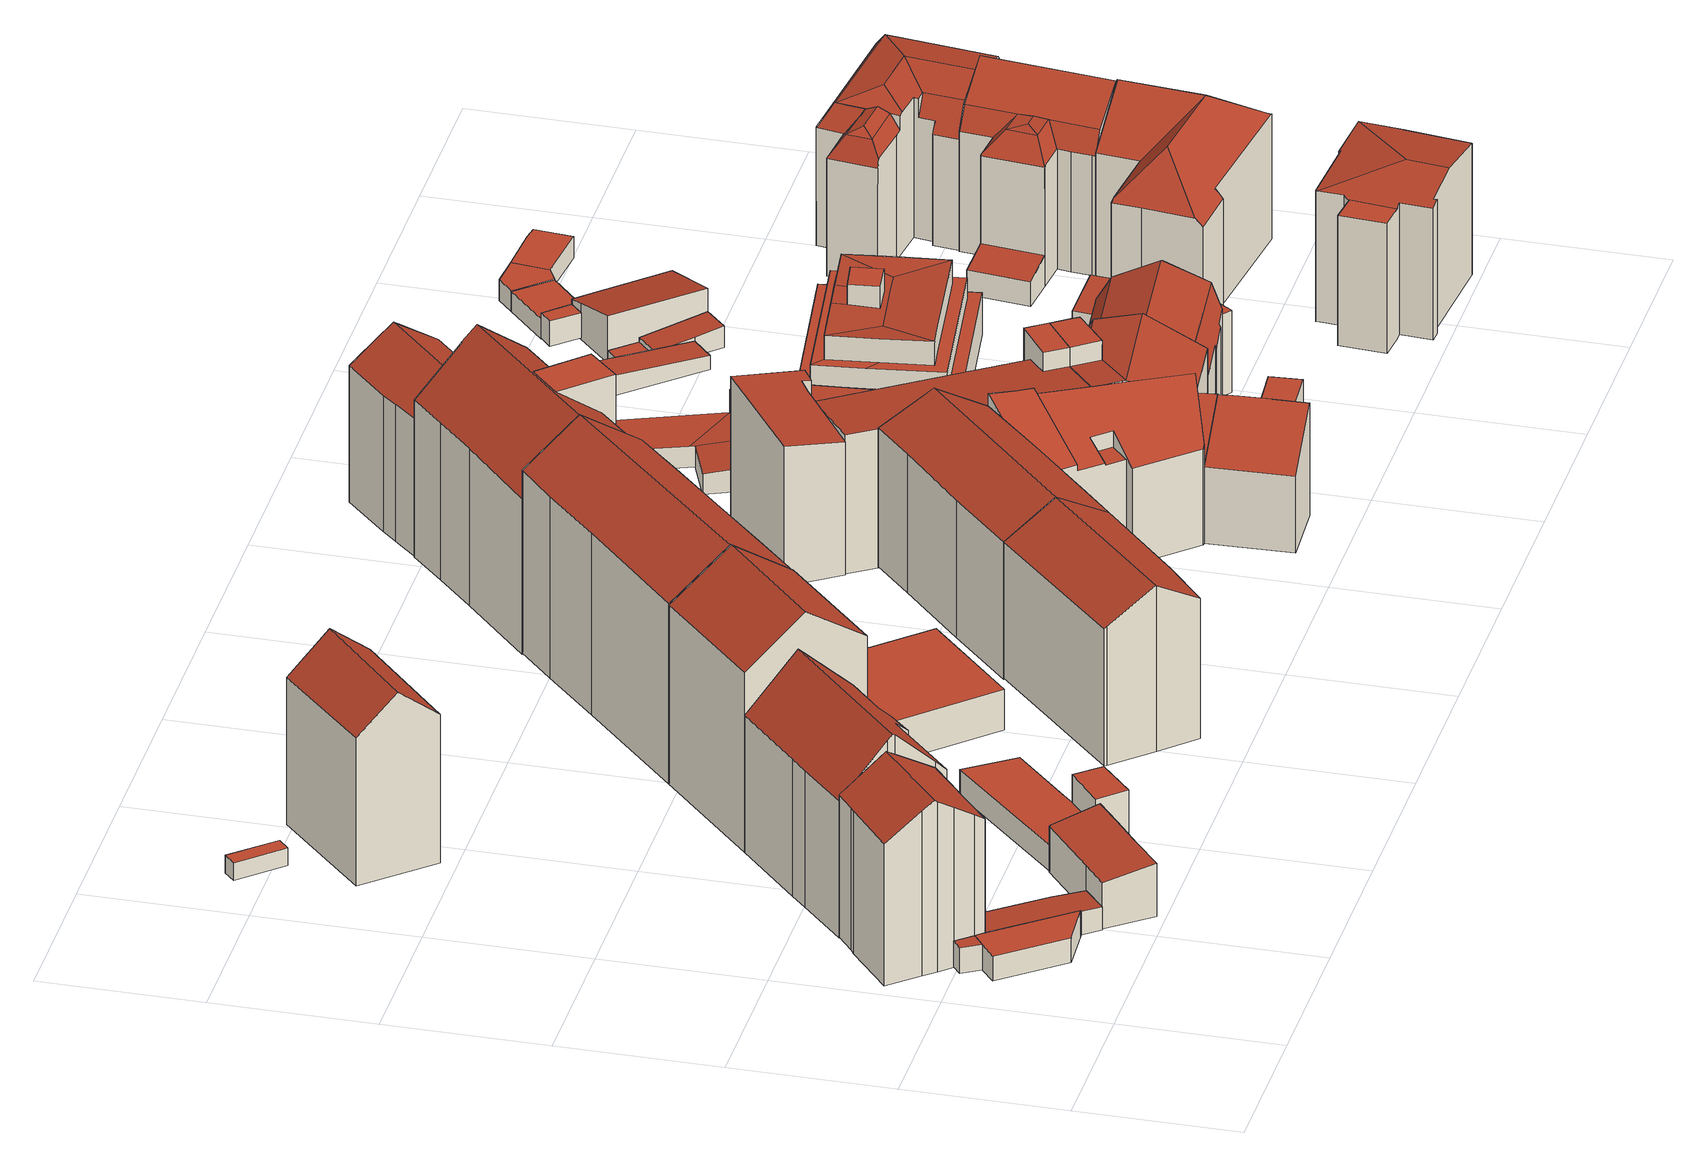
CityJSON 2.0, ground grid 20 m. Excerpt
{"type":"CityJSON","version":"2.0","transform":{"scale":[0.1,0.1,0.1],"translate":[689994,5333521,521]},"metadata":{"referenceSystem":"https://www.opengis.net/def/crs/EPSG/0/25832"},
"CityObjects":{
"building1":{"type":"Building","attributes":{"Gemeindeschluessel":"09162000","HoeheDach":"526.100","HoeheGrund":"522.730","Methode":"2000","NiedrigsteTraufeDesGebaeudes":"526.011","Geometrietyp2DReferenz":"3000","function":"31001_2000","roofType":"1000","measuredHeight":3.37},"geometry":[{"type":"MultiSurface","lod":"2","boundaries":[[[0,1,2,3]],[[3,2,4,5]],[[5,4,6,7]],[[1,6,4,2]],[[7,6,1,0]],[[3,5,7,0]]],"semantics":{"surfaces":[{"type":"WallSurface"},{"type":"RoofSurface"},{"type":"GroundSurface"}],"values":[0,0,0,1,0,2]}}]},
"building2":{"type":"Building","attributes":{"Gemeindeschluessel":"09162000","HoeheDach":"526.100","HoeheGrund":"522.680","Methode":"1000","NiedrigsteTraufeDesGebaeudes":"525.880","Geometrietyp2DReferenz":"3000","function":"31001_2000","roofType":"1000","measuredHeight":3.42},"geometry":[{"type":"MultiSurface","lod":"2","boundaries":[[[8,9,10,11]],[[0,1,6,7]],[[12,10,9,6,1,13]],[[14,13,1,0]],[[15,12,13,14]],[[7,6,9,8]],[[11,10,12,15]],[[14,0,7,8,11,15]]],"semantics":{"surfaces":[{"type":"WallSurface"},{"type":"RoofSurface"},{"type":"GroundSurface"}],"values":[0,0,1,0,0,0,0,2]}}]},
"building3":{"type":"Building","attributes":{"Gemeindeschluessel":"09162000","HoeheDach":"545.000","HoeheGrund":"522.600","Methode":"2000","NiedrigsteTraufeDesGebaeudes":"540.932","Geometrietyp2DReferenz":"3000","function":"31001_1000","roofType":"3100","measuredHeight":22.4,"storeysAboveGround":6},"geometry":[{"type":"MultiSurface","lod":"2","boundaries":[[[16,17,18,19]],[[20,21,22,23]],[[19,18,24,25]],[[26,27,28,29]],[[30,31,32,33]],[[23,22,34,35]],[[35,34,36,37]],[[17,38,39,40,41,24,18]],[[25,24,41,42]],[[37,36,43,44]],[[45,40,39,31,30]],[[44,43,27,26]],[[42,41,40,45]],[[45,30,33,20,23,35,37,44,26,29,16,19,25,42]],[[33,32,21,20]],[[29,28,38,17,16]],[[28,27,43,36,34,22,21,32,31,39,38]]],"semantics":{"surfaces":[{"type":"WallSurface"},{"type":"RoofSurface"},{"type":"GroundSurface"}],"values":[0,0,0,0,0,0,0,1,0,0,0,0,0,2,0,0,1]}}]},
"building4":{"type":"Building","attributes":{"Gemeindeschluessel":"09162000","HoeheDach":"525.770","HoeheGrund":"522.670","Methode":"1000","NiedrigsteTraufeDesGebaeudes":"525.470","Geometrietyp2DReferenz":"3000","function":"31001_2000","roofType":"1000","measuredHeight":3.1},"geometry":[{"type":"MultiSurface","lod":"2","boundaries":[[[8,46,47,48]],[[49,50,51,11]],[[52,53,50,49]],[[51,50,53,54,55,47,46]],[[56,54,53,52]],[[48,47,55,57]],[[11,51,46,8]],[[57,55,54,56]],[[8,48,57,56,52,49,11]]],"semantics":{"surfaces":[{"type":"WallSurface"},{"type":"RoofSurface"},{"type":"GroundSurface"}],"values":[0,0,0,1,0,0,0,0,2]}}]},
"building5":{"type":"Building","attributes":{"Gemeindeschluessel":"09162000","HoeheDach":"529.720","HoeheGrund":"522.810","Methode":"2000","NiedrigsteTraufeDesGebaeudes":"528.750","Geometrietyp2DReferenz":"3000","function":"31001_1000","roofType":"1000","measuredHeight":6.91,"storeysAboveGround":2},"geometry":[{"type":"MultiSurface","lod":"2","boundaries":[[[58,59,60,61]],[[62,63,64,65]],[[66,67,62,65,58,61,68,69]],[[69,70,71,66]],[[61,60,72,68]],[[70,72,60,59,64,63,73,71]],[[68,72,70,69]],[[65,64,59,58]],[[66,71,73,67]],[[67,73,63,62]]],"semantics":{"surfaces":[{"type":"WallSurface"},{"type":"GroundSurface"},{"type":"RoofSurface"}],"values":[0,0,1,0,0,2,0,0,0,0]}}]},
"building6":{"type":"Building","attributes":{"Gemeindeschluessel":"09162000","HoeheDach":"546.930","HoeheGrund":"522.525","Methode":"2000","NiedrigsteTraufeDesGebaeudes":"538.469","Geometrietyp2DReferenz":"3000","function":"31001_1000","roofType":"3100","measuredHeight":24.41,"storeysAboveGround":5},"geometry":[{"type":"MultiSurface","lod":"2","boundaries":[[[74,75,76,77]],[[75,74,78,79]],[[80,76,75,79,81,82,83,84,85,86,87,88,89,90,91,92]],[[93,94,95,96,97,98,99,100,101,102,78,74,77]],[[103,98,97,104,105,106,107]],[[81,102,101,82]],[[91,95,94,92]],[[90,89,104,97,96]],[[83,100,99,84]],[[87,106,105,88]],[[85,84,99,98,103]],[[90,96,95,91]],[[80,93,77,76]],[[88,105,104,89]],[[85,103,107,86]],[[86,107,106,87]],[[82,101,100,83]],[[93,80,92,94]],[[79,78,102,81]]],"semantics":{"surfaces":[{"type":"WallSurface"},{"type":"GroundSurface"},{"type":"RoofSurface"}],"values":[0,0,1,2,2,0,0,0,0,0,0,0,0,0,0,0,0,0,0]}}]},
"building7":{"type":"Building","attributes":{"Gemeindeschluessel":"09162000","HoeheDach":"524.660","HoeheGrund":"522.420","Methode":"2000","NiedrigsteTraufeDesGebaeudes":"524.660","Geometrietyp2DReferenz":"3000","function":"51009_1610","roofType":"1000","measuredHeight":2.24},"geometry":[{"type":"MultiSurface","lod":"2","boundaries":[[[108,109,110,111]],[[112,108,111,113]],[[113,114,115,112]],[[113,111,110,114]],[[115,109,108,112]],[[114,110,109,115]]],"semantics":{"surfaces":[{"type":"RoofSurface"},{"type":"WallSurface"},{"type":"GroundSurface"}],"values":[0,1,2,1,1,1]}}]},
"building8":{"type":"Building","attributes":{"Gemeindeschluessel":"09162000","HoeheDach":"529.741","HoeheGrund":"522.960","Methode":"1000","NiedrigsteTraufeDesGebaeudes":"529.741","Geometrietyp2DReferenz":"3000","function":"31001_9998","roofType":"1000","measuredHeight":6.78,"storeysAboveGround":2},"geometry":[{"type":"MultiSurface","lod":"2","boundaries":[[[116,117,118,119]],[[116,119,120,121]],[[119,118,122,120]],[[120,122,123,121]],[[118,117,123,122]],[[117,116,121,123]]],"semantics":{"surfaces":[{"type":"RoofSurface"},{"type":"WallSurface"},{"type":"GroundSurface"}],"values":[0,1,1,2,1,1]}}]},
"building9":{"type":"Building","attributes":{"Gemeindeschluessel":"09162000","HoeheDach":"526.063","HoeheGrund":"522.690","Methode":"1000","NiedrigsteTraufeDesGebaeudes":"526.063","Geometrietyp2DReferenz":"3000","function":"31001_1000","roofType":"1000","measuredHeight":3.37},"geometry":[{"type":"MultiSurface","lod":"2","boundaries":[[[124,125,126,127]],[[126,128,129,130,131,132,127]],[[133,134,130,129]],[[125,135,128,126]],[[134,136,131,130]],[[137,124,127,132]],[[124,137,136,134,133,135,125]],[[136,137,132,131]],[[135,133,129,128]]],"semantics":{"surfaces":[{"type":"WallSurface"},{"type":"GroundSurface"},{"type":"RoofSurface"}],"values":[0,1,0,0,0,0,2,0,0]}}]},
"building10":{"type":"Building","attributes":{"Gemeindeschluessel":"09162000","HoeheDach":"546.156","HoeheGrund":"522.474","Methode":"2000","NiedrigsteTraufeDesGebaeudes":"541.561","Geometrietyp2DReferenz":"3000","function":"31001_1000","roofType":"3100","measuredHeight":23.68,"storeysAboveGround":6},"geometry":[{"type":"MultiSurface","lod":"2","boundaries":[[[138,139,140,141]],[[142,143,138,141,144]],[[145,146,142,144]],[[144,141,140,145]],[[143,147,139,138]],[[146,147,143,142]],[[145,140,139,147,146]]],"semantics":{"surfaces":[{"type":"RoofSurface"},{"type":"WallSurface"},{"type":"GroundSurface"}],"values":[0,1,2,1,0,1,1]}}]},
"building11":{"type":"Building","attributes":{"Gemeindeschluessel":"09162000","HoeheDach":"551.401","HoeheGrund":"522.533","Methode":"2000","NiedrigsteTraufeDesGebaeudes":"545.750","Geometrietyp2DReferenz":"3000","function":"31001_9998","roofType":"3100","measuredHeight":28.87,"storeysAboveGround":6},"geometry":[{"type":"MultiSurface","lod":"2","boundaries":[[[148,149,89,150]],[[150,151,152,153,148]],[[149,154,155,156,89]],[[89,156,151,150]],[[156,155,152,151]],[[155,154,153,152]],[[149,148,153,154]]],"semantics":{"surfaces":[{"type":"GroundSurface"},{"type":"WallSurface"},{"type":"RoofSurface"}],"values":[0,1,1,1,2,2,1]}}]},
"building12":{"type":"Building","attributes":{"Gemeindeschluessel":"09162000","HoeheDach":"527.850","HoeheGrund":"522.600","Methode":"2000","NiedrigsteTraufeDesGebaeudes":"527.850","Geometrietyp2DReferenz":"3000","function":"31001_9998","roofType":"1000","measuredHeight":5.25,"storeysAboveGround":1},"geometry":[{"type":"MultiSurface","lod":"2","boundaries":[[[157,158,159,160]],[[161,162,163,164]],[[162,165,166,163]],[[158,161,164,159]],[[165,157,160,166]],[[160,159,164,163,166]],[[165,162,161,158,157]]],"semantics":{"surfaces":[{"type":"WallSurface"},{"type":"GroundSurface"},{"type":"RoofSurface"}],"values":[0,0,0,0,0,1,2]}}]},
"building13":{"type":"Building","attributes":{"Gemeindeschluessel":"09162000","HoeheDach":"544.400","HoeheGrund":"522.840","Methode":"2000","NiedrigsteTraufeDesGebaeudes":"540.500","Geometrietyp2DReferenz":"3000","function":"31001_9998","roofType":"3100","measuredHeight":21.56,"storeysAboveGround":5},"geometry":[{"type":"MultiSurface","lod":"2","boundaries":[[[167,168,169,170,171]],[[172,173,174,175]],[[176,177,169,168,178]],[[179,176,178,180]],[[171,170,173,172]],[[180,178,168,167]],[[167,171,172,175,181,179,180]],[[175,174,182,181]],[[181,182,177,176,179]],[[182,174,173,170,169,177]]],"semantics":{"surfaces":[{"type":"WallSurface"},{"type":"RoofSurface"},{"type":"GroundSurface"}],"values":[0,0,1,0,0,0,2,0,0,1]}}]},
"building14":{"type":"Building","attributes":{"name":"Berufsfachschulen","Gemeindeschluessel":"09162000","HoeheDach":"551.424","HoeheGrund":"522.514","Methode":"2000","NiedrigsteTraufeDesGebaeudes":"545.749","Geometrietyp2DReferenz":"3000","function":"31001_9998","roofType":"3100","measuredHeight":28.91,"storeysAboveGround":6},"geometry":[{"type":"MultiSurface","lod":"2","boundaries":[[[150,183,184,185]],[[186,187,188,189,190]],[[191,192,193,194]],[[194,193,195,196]],[[190,189,192,191]],[[186,190,191,194,196,148,150,185,197]],[[198,188,187,199,184,183]],[[200,195,193,192,189,188,198]],[[197,199,187,186]],[[185,184,199,197]],[[148,200,198,183,150]],[[196,195,200,148]]],"semantics":{"surfaces":[{"type":"WallSurface"},{"type":"GroundSurface"},{"type":"RoofSurface"}],"values":[0,0,0,0,0,1,2,2,0,0,0,0]}}]},
"building15":{"type":"Building","attributes":{"Gemeindeschluessel":"09162000","HoeheDach":"544.400","HoeheGrund":"522.640","Methode":"2000","NiedrigsteTraufeDesGebaeudes":"540.435","Geometrietyp2DReferenz":"3000","function":"31001_9998","roofType":"3100","measuredHeight":21.76,"storeysAboveGround":4},"geometry":[{"type":"MultiSurface","lod":"2","boundaries":[[[201,202,203,204]],[[205,206,207,208]],[[209,210,202,201]],[[211,212,208,207]],[[169,213,203,202,210,168]],[[211,207,206,213,169,170,214]],[[205,204,203,213,206]],[[215,214,170,216]],[[217,168,210,209]],[[217,216,170,169,168]],[[212,211,214,215]],[[212,215,216,217,209,201,204,205,208]]],"semantics":{"surfaces":[{"type":"WallSurface"},{"type":"RoofSurface"},{"type":"GroundSurface"}],"values":[0,0,0,0,1,1,0,0,0,0,0,2]}}]},
"building16":{"type":"Building","attributes":{"Gemeindeschluessel":"09162000","HoeheDach":"549.960","HoeheGrund":"522.320","Methode":"2000","NiedrigsteTraufeDesGebaeudes":"542.520","Geometrietyp2DReferenz":"3000","function":"31001_9998","roofType":"3100","measuredHeight":27.64,"storeysAboveGround":6},"geometry":[{"type":"MultiSurface","lod":"2","boundaries":[[[218,219,220,221]],[[222,223,220,219,224,225,226,227,228,229]],[[218,230,231,224,219]],[[232,233,234,235]],[[236,237,238,239]],[[240,241,226,225,242]],[[231,242,225,224]],[[240,230,218,221,243,232,235,236,239,244,245,246,247,248,241]],[[248,227,226,241]],[[246,229,228,247]],[[243,221,220,223,249]],[[239,238,250,244]],[[240,242,231,230]],[[235,234,237,236]],[[222,250,238,237,234,233,249,223]],[[247,228,227,248]],[[244,250,222,245]],[[243,249,233,232]],[[245,222,229,246]]],"semantics":{"surfaces":[{"type":"WallSurface"},{"type":"RoofSurface"},{"type":"GroundSurface"}],"values":[0,1,0,0,0,0,1,2,0,0,0,0,0,0,1,0,0,0,0]}}]},
"building17":{"type":"Building","attributes":{"Gemeindeschluessel":"09162000","HoeheDach":"542.327","HoeheGrund":"522.470","Methode":"2000","NiedrigsteTraufeDesGebaeudes":"532.427","Geometrietyp2DReferenz":"3000","function":"31001_9998","roofType":"2100","measuredHeight":19.86,"storeysAboveGround":4},"geometry":[{"type":"MultiSurface","lod":"2","boundaries":[[[251,252,253,254,255,256,257,258]],[[259,260,261,253,252,262]],[[263,264,255,254]],[[259,265,266,267,268,269,270,256,255,264,260]],[[271,268,267,272,273]],[[261,260,264,263]],[[274,275,251,258]],[[276,265,259,262]],[[277,278,266,265,276]],[[269,279,280,281,282,270]],[[283,284,278,277]],[[252,251,275,280,279,271,273,283,277,276,262]],[[275,274,281,280]],[[274,258,257,282,281]],[[279,269,268,271]],[[272,267,266,278]],[[253,261,263,254]],[[284,272,278]],[[273,272,284,283]],[[257,256,270,282]]],"semantics":{"surfaces":[{"type":"WallSurface"},{"type":"RoofSurface"},{"type":"GroundSurface"}],"values":[0,0,0,1,0,0,0,0,0,0,0,2,0,1,0,0,1,1,0,0]}}]},
"building18":{"type":"Building","attributes":{"Gemeindeschluessel":"09162000","HoeheDach":"540.507","HoeheGrund":"522.346","Methode":"1000","NiedrigsteTraufeDesGebaeudes":"539.494","Geometrietyp2DReferenz":"3000","function":"31001_9998","roofType":"9999","measuredHeight":18.16,"storeysAboveGround":5},"geometry":[{"type":"MultiSurface","lod":"2","boundaries":[[[285,286,287,288,289,290,291,292]],[[293,288,287,294]],[[292,295,296,285]],[[295,292,291,297]],[[298,289,288,293]],[[285,296,299,286]],[[300,290,289,298]],[[297,291,290,300]],[[294,287,286,299]],[[296,295,297,300,298,293,294,299]]],"semantics":{"surfaces":[{"type":"RoofSurface"},{"type":"WallSurface"},{"type":"GroundSurface"}],"values":[0,1,1,1,1,1,1,1,1,2]}}]},
"building19":{"type":"Building","attributes":{"Gemeindeschluessel":"09162000","HoeheDach":"537.150","HoeheGrund":"522.480","Methode":"2000","NiedrigsteTraufeDesGebaeudes":"532.350","Geometrietyp2DReferenz":"3000","function":"31001_9998","roofType":"2100","measuredHeight":14.67,"storeysAboveGround":3},"geometry":[{"type":"MultiSurface","lod":"2","boundaries":[[[277,278,284,283]],[[301,302,303,304]],[[305,306,302,301]],[[304,303,278,277]],[[283,284,307,308]],[[277,283,308,305,301,304]],[[303,302,306,307,284,278]],[[308,307,306,305]]],"semantics":{"surfaces":[{"type":"WallSurface"},{"type":"GroundSurface"},{"type":"RoofSurface"}],"values":[0,0,0,0,0,1,2,0]}}]},
"building20":{"type":"Building","attributes":{"Gemeindeschluessel":"09162000","HoeheDach":"542.270","HoeheGrund":"522.360","Methode":"2000","NiedrigsteTraufeDesGebaeudes":"536.211","Geometrietyp2DReferenz":"3000","function":"31001_9998","roofType":"1000","measuredHeight":19.91,"storeysAboveGround":4},"geometry":[{"type":"MultiSurface","lod":"2","boundaries":[[[309,310,311,312]],[[313,314,315,316]],[[317,318,319,320,321,322]],[[312,311,323,324]],[[325,320,319,326]],[[327,328,310,309]],[[318,329,330,331,326,319]],[[327,317,322,328]],[[316,315,332,333]],[[321,320,325,334]],[[335,331,330,336,332,315,314,337]],[[325,326,331,335,334]],[[333,332,336,338]],[[338,336,330,329]],[[317,327,309,312,324,339,313,316,333,338,329,318]],[[313,339,340,337,314]],[[324,323,340,339]],[[322,321,334,335,337,340,323,311,310,328]]],"semantics":{"surfaces":[{"type":"WallSurface"},{"type":"RoofSurface"},{"type":"GroundSurface"}],"values":[0,0,0,0,1,0,0,0,0,0,1,0,0,0,2,0,0,1]}}]},
"building21":{"type":"Building","attributes":{"Gemeindeschluessel":"09162000","HoeheDach":"544.030","HoeheGrund":"522.410","Methode":"2000","NiedrigsteTraufeDesGebaeudes":"540.100","Geometrietyp2DReferenz":"3000","function":"31001_1000","roofType":"3100","measuredHeight":21.62,"storeysAboveGround":6},"geometry":[{"type":"MultiSurface","lod":"2","boundaries":[[[341,342,343,344]],[[345,346,347,348]],[[349,350,351,352]],[[353,354,355,356]],[[357,358,342,341]],[[359,360,361,362]],[[363,364,347,346,365,355,354]],[[348,347,364,366,367]],[[368,369,358,357]],[[370,365,346,345]],[[356,355,365,370]],[[361,360,343,342,358,369,351,350,366,364,363]],[[367,366,350,349]],[[352,351,369,368]],[[362,361,363,354,353]],[[348,367,349,352,368,357,341,344,359,362,353,356,370,345]],[[344,343,360,359]]],"semantics":{"surfaces":[{"type":"WallSurface"},{"type":"RoofSurface"},{"type":"GroundSurface"}],"values":[0,0,0,0,0,0,1,0,0,0,0,1,0,0,0,2,0]}}]},
"building22":{"type":"Building","attributes":{"Gemeindeschluessel":"09162000","HoeheDach":"542.270","HoeheGrund":"522.170","Methode":"2000","NiedrigsteTraufeDesGebaeudes":"536.010","Geometrietyp2DReferenz":"3000","function":"31001_9998","roofType":"3100","measuredHeight":20.1,"storeysAboveGround":4},"geometry":[{"type":"MultiSurface","lod":"2","boundaries":[[[371,372,322,321,320,319]],[[373,374,375,376]],[[377,378,379,380]],[[371,319,381,376,375]],[[376,381,382,383]],[[384,372,371,375,374,385,386]],[[384,387,322,372]],[[385,374,373,388,379,378]],[[385,378,377,386]],[[387,380,389,321,322]],[[382,381,319,320,390]],[[379,388,391,389,380]],[[382,390,389,391,383]],[[384,386,377,380,387]],[[389,390,320,321]],[[373,376,383,391,388]]],"semantics":{"surfaces":[{"type":"WallSurface"},{"type":"RoofSurface"},{"type":"GroundSurface"}],"values":[0,0,1,0,0,2,0,0,0,1,1,1,0,0,0,1]}}]},
"building23":{"type":"Building","attributes":{"Gemeindeschluessel":"09162000","HoeheDach":"526.384","HoeheGrund":"522.150","Methode":"2000","NiedrigsteTraufeDesGebaeudes":"525.863","Geometrietyp2DReferenz":"3000","function":"51009_1610","roofType":"1000","measuredHeight":4.23},"geometry":[{"type":"MultiSurface","lod":"2","boundaries":[[[392,393,394,395]],[[396,397,398,399]],[[399,392,395,400,396]],[[400,401,397,396]],[[395,394,401,400]],[[393,392,399,398]],[[393,398,397,401,394]]],"semantics":{"surfaces":[{"type":"WallSurface"},{"type":"GroundSurface"},{"type":"RoofSurface"}],"values":[0,0,1,0,0,0,2]}}]},
"building24":{"type":"Building","attributes":{"Gemeindeschluessel":"09162000","HoeheDach":"528.920","HoeheGrund":"522.420","Methode":"2000","NiedrigsteTraufeDesGebaeudes":"525.060","Geometrietyp2DReferenz":"3000","function":"31001_2000","roofType":"1000","measuredHeight":6.5},"geometry":[{"type":"MultiSurface","lod":"2","boundaries":[[[402,403,404,405]],[[406,407,403,408,409,410,411]],[[412,413,409,408]],[[414,415,416,413,417]],[[410,416,415,411]],[[368,406,411,418,419,420]],[[421,422,415,414]],[[423,404,403,407]],[[424,425,419,418]],[[403,402,412,408]],[[411,415,422,424,418]],[[413,416,410,409]],[[419,425,426,420]],[[427,428,412,402,405,429]],[[421,352,426,425,424,422]],[[427,429,423,407,406,368,352,421,414,417,428]],[[412,428,417,413]],[[429,405,404,423]],[[368,420,426,352]]],"semantics":{"surfaces":[{"type":"RoofSurface"},{"type":"WallSurface"},{"type":"GroundSurface"}],"values":[0,1,0,1,0,1,1,1,1,0,0,1,0,1,1,2,1,1,1]}}]},
"building25":{"type":"Building","attributes":{"Gemeindeschluessel":"09162000","HoeheDach":"528.700","HoeheGrund":"522.310","Methode":"2000","NiedrigsteTraufeDesGebaeudes":"527.904","Geometrietyp2DReferenz":"3000","function":"31001_2000","roofType":"1000","measuredHeight":6.39,"storeysAboveGround":2},"geometry":[{"type":"MultiSurface","lod":"2","boundaries":[[[430,431,432,433,434,435]],[[436,434,433,437]],[[430,438,439,431]],[[430,435,440,438]],[[438,440,436,437,441,439]],[[437,433,432,441]],[[440,435,434,436]],[[439,441,432,431]]],"semantics":{"surfaces":[{"type":"GroundSurface"},{"type":"WallSurface"},{"type":"RoofSurface"}],"values":[0,1,1,1,2,1,1,1]}}]},
"building26":{"type":"Building","attributes":{"Gemeindeschluessel":"09162000","HoeheDach":"525.138","HoeheGrund":"522.097","Methode":"2000","NiedrigsteTraufeDesGebaeudes":"525.138","Geometrietyp2DReferenz":"3000","function":"31001_2000","roofType":"1000","measuredHeight":3.04},"geometry":[{"type":"MultiSurface","lod":"2","boundaries":[[[442,443,444,445]],[[445,444,446,447]],[[445,447,448,442]],[[448,449,443,442]],[[443,449,446,444]],[[447,446,449,448]]],"semantics":{"surfaces":[{"type":"WallSurface"},{"type":"GroundSurface"},{"type":"RoofSurface"}],"values":[0,0,1,0,2,0]}}]},
"building27":{"type":"Building","attributes":{"Gemeindeschluessel":"09162000","HoeheDach":"537.940","HoeheGrund":"521.740","Methode":"2000","NiedrigsteTraufeDesGebaeudes":"532.400","Geometrietyp2DReferenz":"3000","function":"31001_9998","roofType":"3400","measuredHeight":16.2,"storeysAboveGround":3},"geometry":[{"type":"MultiSurface","lod":"2","boundaries":[[[450,451,452,453]],[[454,455,456,457]],[[458,459,460,452,461]],[[462,463,460,459,464]],[[465,466,467,468]],[[469,470,471,472]],[[462,464,473,474]],[[475,476,455,454]],[[452,460,477,453]],[[478,453,477,466,465]],[[458,472,471,473,464,459]],[[479,450,453,478]],[[456,455,476,467,466,477,460,463]],[[468,467,476,475]],[[461,452,451,480]],[[474,473,471,470]],[[480,451,450,479]],[[457,456,463,462,474,470,469]],[[458,461,480,479,478,465,468,475,454,457,469,472]]],"semantics":{"surfaces":[{"type":"RoofSurface"},{"type":"WallSurface"},{"type":"GroundSurface"}],"values":[0,1,1,0,1,1,0,1,1,1,1,1,0,1,1,0,1,1,2]}}]},
"building28":{"type":"Building","attributes":{"Gemeindeschluessel":"09162000","HoeheDach":"524.031","HoeheGrund":"521.890","Methode":"1000","NiedrigsteTraufeDesGebaeudes":"524.031","Geometrietyp2DReferenz":"3000","function":"31001_2000","roofType":"1000","measuredHeight":2.14},"geometry":[{"type":"MultiSurface","lod":"2","boundaries":[[[481,482,483,484]],[[485,486,483,482]],[[486,487,484,483]],[[487,488,481,484]],[[487,486,485,488]],[[488,485,482,481]]],"semantics":{"surfaces":[{"type":"GroundSurface"},{"type":"WallSurface"},{"type":"RoofSurface"}],"values":[0,1,1,1,2,1]}}]},
"building29":{"type":"Building","attributes":{"Gemeindeschluessel":"09162000","HoeheDach":"536.020","HoeheGrund":"522.370","Methode":"2000","NiedrigsteTraufeDesGebaeudes":"527.770","Geometrietyp2DReferenz":"3000","function":"31001_9998","roofType":"1000","measuredHeight":13.65,"storeysAboveGround":4},"geometry":[{"type":"MultiSurface","lod":"2","boundaries":[[[489,490,491,492,493,494],[495,496,497,498,499]],[[500,501,502,503,504,505]],[[494,493,506,507]],[[508,489,494,507]],[[509,510,511,512]],[[513,514,515,516]],[[517,518,491,490,489,508]],[[506,493,492,519]],[[509,520,521,510]],[[515,514,521,520]],[[518,517,508,507,506,519]],[[501,500,505,522]],[[523,524,525,526]],[[510,521,514,513]],[[498,497,527,523,526,499]],[[528,529,512,511,530,505,504,531,532,533,534,525]],[[525,534,533,532,531,504,503,502,535,536,537,524,523,527,538,539,526]],[[524,537,540,541,528,525]],[[516,515,520,509]],[[519,492,491,518]],[[496,538,527,497]],[[542,543,544,522,505,530,511,510,513,516,509,512,529,528]],[[541,540,542,528]],[[545,546,501,522,544,543,542,540]],[[537,536,535,502,501,546,545,540]],[[499,526,539,495]],[[495,539,538,496]]],"semantics":{"surfaces":[{"type":"RoofSurface"},{"type":"WallSurface"},{"type":"GroundSurface"}],"values":[0,1,1,1,0,1,1,1,1,0,2,0,0,1,1,1,0,1,1,1,1,0,0,0,1,1,1]}}]},
"building30":{"type":"Building","attributes":{"Gemeindeschluessel":"09162000","HoeheDach":"525.046","HoeheGrund":"522.280","Methode":"2000","NiedrigsteTraufeDesGebaeudes":"524.123","Geometrietyp2DReferenz":"3000","function":"31001_2000","roofType":"1000","measuredHeight":2.77},"geometry":[{"type":"MultiSurface","lod":"2","boundaries":[[[547,548,549,550]],[[550,549,551,552]],[[552,551,553,554]],[[554,553,555,556]],[[551,549,548,555,553]],[[556,555,548,547]],[[554,556,547,550,552]]],"semantics":{"surfaces":[{"type":"WallSurface"},{"type":"RoofSurface"},{"type":"GroundSurface"}],"values":[0,0,0,0,1,0,2]}}]},
"building31":{"type":"Building","attributes":{"Gemeindeschluessel":"09162000","HoeheDach":"524.995","HoeheGrund":"522.170","Methode":"2000","NiedrigsteTraufeDesGebaeudes":"523.520","Geometrietyp2DReferenz":"3000","function":"31001_2000","roofType":"1000","measuredHeight":2.83},"geometry":[{"type":"MultiSurface","lod":"2","boundaries":[[[557,558,559,560,561]],[[561,562,563,557]],[[564,565,566,567]],[[564,567,563,562]],[[560,568,565,564,562,561]],[[558,569,570,559]],[[557,563,567,566,569,558]],[[559,570,568,560]],[[568,570,569,566,565]]],"semantics":{"surfaces":[{"type":"GroundSurface"},{"type":"WallSurface"},{"type":"RoofSurface"}],"values":[0,1,1,2,1,1,1,1,2]}}]},
"building32":{"type":"Building","attributes":{"Gemeindeschluessel":"09162000","HoeheDach":"527.990","HoeheGrund":"521.610","Methode":"2000","NiedrigsteTraufeDesGebaeudes":"523.320","Geometrietyp2DReferenz":"3000","function":"31001_2000","roofType":"2100","measuredHeight":6.38},"geometry":[{"type":"MultiSurface","lod":"2","boundaries":[[[571,572,573,574,575,576,577]],[[578,579,580,581]],[[582,583,584,585,586,578,581,587,576,575,574,588,589,590]],[[589,591,592,590]],[[582,593,594,583]],[[579,595,596,597,598,571,577,599,580]],[[584,583,594,600,597,596,585]],[[580,599,577,576,587,581]],[[589,588,574,573,601,591]],[[586,595,579,578]],[[594,593,592,591,601,573,572,602,600]],[[600,602,572,571,598,597]],[[590,592,593,582]],[[585,596,595,586]]],"semantics":{"surfaces":[{"type":"WallSurface"},{"type":"GroundSurface"},{"type":"RoofSurface"}],"values":[0,0,1,0,0,2,0,0,0,0,2,0,0,0]}}]},
"building33":{"type":"Building","attributes":{"Gemeindeschluessel":"09162000","HoeheDach":"525.370","HoeheGrund":"522.120","Methode":"2000","NiedrigsteTraufeDesGebaeudes":"525.370","Geometrietyp2DReferenz":"3000","function":"31001_2000","roofType":"1000","measuredHeight":3.25},"geometry":[{"type":"MultiSurface","lod":"2","boundaries":[[[603,604,605,606]],[[607,603,606,608]],[[604,609,610,605]],[[609,607,608,610]],[[610,608,606,605]],[[604,603,607,609]]],"semantics":{"surfaces":[{"type":"WallSurface"},{"type":"GroundSurface"},{"type":"RoofSurface"}],"values":[0,0,0,0,1,2]}}]},
"building34":{"type":"Building","attributes":{"Gemeindeschluessel":"09162000","HoeheDach":"528.021","HoeheGrund":"521.940","Methode":"1000","NiedrigsteTraufeDesGebaeudes":"526.084","Geometrietyp2DReferenz":"3000","function":"31001_2000","roofType":"2100","measuredHeight":6.08},"geometry":[{"type":"MultiSurface","lod":"2","boundaries":[[[611,612,613,614]],[[615,616,617,618]],[[619,620,615,618]],[[620,621,611,614,616,615]],[[619,622,621,620]],[[616,614,613,617]],[[619,618,617,613,612,622]],[[621,622,612,611]]],"semantics":{"surfaces":[{"type":"WallSurface"},{"type":"RoofSurface"},{"type":"GroundSurface"}],"values":[0,0,0,1,0,0,2,0]}}]},
"building35":{"type":"Building","attributes":{"Gemeindeschluessel":"09162000","HoeheDach":"540.450","HoeheGrund":"522.100","Methode":"2000","NiedrigsteTraufeDesGebaeudes":"539.020","Geometrietyp2DReferenz":"3000","function":"31001_9998","roofType":"3200","measuredHeight":18.35,"storeysAboveGround":4},"geometry":[{"type":"MultiSurface","lod":"2","boundaries":[[[623,624,625,626,627,628]],[[629,630,631,632,633,634,635,636,637,624,623,628,638,639,640,641,642,643,644,645,646]],[[628,627,647,638]],[[631,648,649,632]],[[650,651,652,653,654,655]],[[656,655,654,643,642,641]],[[645,652,651,646]],[[632,649,657,633]],[[638,647,658,639]],[[625,659,660,661,662,650,655,656,663,626]],[[658,663,656,641,640,639]],[[626,663,658,647,627]],[[629,646,651,664]],[[634,633,657,662,661,635]],[[629,664,665,630]],[[636,660,659,637]],[[630,665,648,631]],[[644,653,652,645]],[[635,661,660,636]],[[637,659,625,624]],[[657,649,648,665,664,651,650,662]],[[643,654,653,644]]],"semantics":{"surfaces":[{"type":"WallSurface"},{"type":"GroundSurface"},{"type":"RoofSurface"}],"values":[0,1,0,0,2,0,0,0,0,2,0,2,0,0,0,0,0,0,0,0,2,0]}}]},
"building36":{"type":"Building","attributes":{"Gemeindeschluessel":"09162000","HoeheDach":"524.620","HoeheGrund":"521.970","Methode":"2000","NiedrigsteTraufeDesGebaeudes":"524.620","Geometrietyp2DReferenz":"3000","function":"31001_2000","roofType":"1000","measuredHeight":2.65},"geometry":[{"type":"MultiSurface","lod":"2","boundaries":[[[666,667,668,669]],[[670,671,672,673]],[[667,670,673,668]],[[671,670,667,666,674]],[[675,669,668,673,672]],[[671,674,675,672]],[[674,666,669,675]]],"semantics":{"surfaces":[{"type":"WallSurface"},{"type":"RoofSurface"},{"type":"GroundSurface"}],"values":[0,0,0,1,2,0,0]}}]},
"building37":{"type":"Building","attributes":{"Gemeindeschluessel":"09162000","HoeheDach":"524.680","HoeheGrund":"522.040","Methode":"1000","NiedrigsteTraufeDesGebaeudes":"524.680","Geometrietyp2DReferenz":"3000","function":"31001_2000","roofType":"1000","measuredHeight":2.64},"geometry":[{"type":"MultiSurface","lod":"2","boundaries":[[[675,676,677,678]],[[678,677,679,680]],[[681,682,683,669]],[[669,683,676,675]],[[683,682,679,677,676]],[[680,679,682,681]],[[675,678,680,681,669]]],"semantics":{"surfaces":[{"type":"WallSurface"},{"type":"RoofSurface"},{"type":"GroundSurface"}],"values":[0,0,0,0,1,0,2]}}]},
"building38":{"type":"Building","attributes":{"Gemeindeschluessel":"09162000","HoeheDach":"543.420","HoeheGrund":"521.732","Methode":"2000","NiedrigsteTraufeDesGebaeudes":"536.864","Geometrietyp2DReferenz":"3000","function":"31001_9998","roofType":"3100","measuredHeight":21.69,"storeysAboveGround":5},"geometry":[{"type":"MultiSurface","lod":"2","boundaries":[[[684,685,686,687,688]],[[685,689,690,691,686]],[[686,691,692,687]],[[693,694,695,696,684,697]],[[698,699,700,701]],[[702,703,704,705]],[[704,706,699,698,705]],[[692,707,708,688,687]],[[684,688,708,697]],[[689,685,684,696,706,704,703]],[[697,709,710,693]],[[711,701,700,695,694]],[[689,703,702,690]],[[691,690,702,705,698,701,711,710,709,707,692]],[[711,694,693,710]],[[696,695,700,699,706]],[[708,707,709,697]]],"semantics":{"surfaces":[{"type":"RoofSurface"},{"type":"WallSurface"},{"type":"GroundSurface"}],"values":[0,1,1,0,1,1,1,1,0,0,1,1,1,2,1,0,1]}}]},
"building39":{"type":"Building","attributes":{"Gemeindeschluessel":"09162000","HoeheDach":"524.690","HoeheGrund":"521.930","Methode":"1000","NiedrigsteTraufeDesGebaeudes":"524.690","Geometrietyp2DReferenz":"3000","function":"31001_2000","roofType":"1000","measuredHeight":2.76},"geometry":[{"type":"MultiSurface","lod":"2","boundaries":[[[712,713,714,679,682]],[[715,716,717,718,719]],[[716,679,714,717]],[[717,714,713,718]],[[715,682,679,716]],[[718,713,712,719]],[[719,712,682,715]]],"semantics":{"surfaces":[{"type":"RoofSurface"},{"type":"GroundSurface"},{"type":"WallSurface"}],"values":[0,1,2,2,2,2,2]}}]},
"building40":{"type":"Building","attributes":{"Gemeindeschluessel":"09162000","HoeheDach":"543.480","HoeheGrund":"521.799","Methode":"2000","NiedrigsteTraufeDesGebaeudes":"524.991","Geometrietyp2DReferenz":"3000","function":"31001_1000","roofType":"3100","measuredHeight":21.68,"storeysAboveGround":4},"geometry":[{"type":"MultiSurface","lod":"2","boundaries":[[[720,721,722,723,724,725,726,727,728,729,730,731,732,733,734,735,736,737,738]],[[727,726,739,740,741,742,743]],[[744,745,741,740]],[[721,746,747,722]],[[748,749,750]],[[730,751,752,731]],[[733,753,754,734]],[[734,754,755,735]],[[756,757,758,750,759]],[[744,740,739,760]],[[758,761,748,750]],[[722,747,762,723]],[[758,763,764,765,766,767]],[[724,723,762,757,756]],[[763,758,757,762,747,746,768]],[[749,767,769,743,742]],[[720,738,770,764,763,768]],[[725,760,739,726]],[[728,771,772,729]],[[728,727,743,769,771]],[[730,729,772,766,765,751]],[[758,767,761]],[[736,773,774,737]],[[748,761,767,749]],[[767,766,772,771,769]],[[731,752,775,732]],[[770,774,773,755,754,753,775,752,751,765,764]],[[725,724,756,759,745,744,760]],[[737,774,770,738]],[[759,750,749,742,741,745]],[[720,768,746,721]],[[735,755,773,736]],[[732,775,753,733]]],"semantics":{"surfaces":[{"type":"GroundSurface"},{"type":"WallSurface"},{"type":"RoofSurface"}],"values":[0,1,1,1,2,1,1,1,2,2,2,1,2,1,2,2,1,1,1,1,1,1,1,2,2,1,2,1,1,2,1,1,1]}}]},
"building41":{"type":"Building","attributes":{"Gemeindeschluessel":"09162000","HoeheDach":"541.040","HoeheGrund":"521.924","Methode":"2000","NiedrigsteTraufeDesGebaeudes":"536.337","Geometrietyp2DReferenz":"3000","function":"31001_1000","roofType":"3100","measuredHeight":19.12,"storeysAboveGround":4},"geometry":[{"type":"MultiSurface","lod":"2","boundaries":[[[776,777,778]],[[779,780,781]],[[782,783,784]],[[785,786,787,788]],[[789,790,791,792,793,794]],[[795,796,788]],[[785,797,798,799,777,776]],[[800,801,802,803,783,782,804]],[[779,805,788,796,780]],[[806,797,785,807]],[[808,795,788,787,786,776,778,809]],[[810,811,812,813]],[[814,815,816,817,818,808,809]],[[798,811,810,819,799]],[[820,752,812,811,798,797]],[[821,791,790,822]],[[789,823,822,790]],[[815,824,825,816]],[[784,783,803,807,785,788]],[[804,782,784,781,826]],[[826,781,780,816,825]],[[827,820,797,806]],[[813,812,752,828]],[[780,817,816]],[[784,805,779,781]],[[829,821,822,823,801,800,824,815,814,819,810,813,828]],[[824,800,804,826,825]],[[776,786,785]],[[827,806,793,792,830]],[[796,818,817,780]],[[829,828,752,820,827,830]],[[791,821,829,830,792]],[[806,807,803,802,831,793]],[[793,831,794]],[[808,818,796,795]],[[801,823,789,794,831,802]],[[784,788,805]],[[799,819,814,809,778,777]]],"semantics":{"surfaces":[{"type":"WallSurface"},{"type":"RoofSurface"},{"type":"GroundSurface"}],"values":[0,1,0,0,1,0,1,0,1,1,1,0,0,0,1,0,0,0,1,1,1,1,0,1,1,2,0,0,1,1,0,0,1,0,0,0,0,0]}}]}
},
"vertices":[
[63,168,17],[63,168,50],[50,191,50],[50,191,17],[62,201,51],[62,201,17],[79,181,51],[79,181,17],
[88,171,17],[88,171,51],[162,79,51],[162,79,17],[103,75,49],[42,151,49],[42,151,17],[103,75,17],
[35,231,16],[35,231,230],[4,267,200],[4,267,16],[185,253,16],[185,253,199],[158,230,199],[158,230,16],[65,317,201],[65,317,16],[62,201,16],[62,201,224],[49,216,237],[49,216,16],[141,297,16],[141,297,238],[147,290,233],[147,290,16],[127,204,199],[127,204,16],[88,171,199],[88,171,16],[46,219,240],[139,298,240],[97,342,201],[72,322,201],[72,322,16],[79,181,208],[79,181,16],[97,342,16],
[88,171,48],[127,204,45],[127,204,17],[166,79,17],[166,79,47],[162,79,48],[182,59,17],[182,59,47],[216,86,45],[193,121,45],[216,86,17],[193,121,17],
[338,100,18],[338,100,87],[304,72,87],[304,72,18],[291,147,18],[291,147,78],[293,146,78],[293,146,18],[182,59,18],[216,86,18],[262,38,18],[224,6,18],[224,6,87],[182,59,78],[262,38,87],[216,86,78],
[285,325,191],[285,325,15],[298,312,15],[298,312,175],[272,313,191],[272,313,15],[324,338,15],[252,294,15],[196,242,15],[185,253,15],[148,290,15],[141,297,15],[97,342,15],[154,396,15],[174,415,15],[256,491,15],[310,436,15],[355,390,15],[312,350,15],[324,338,175],[312,350,191],[355,390,191],[310,436,252],[305,441,259],[146,292,259],[148,290,257],[185,253,207],[196,242,192],[252,294,191],[141,297,253],[256,491,193],[174,415,193],[154,396,193],[97,342,193],
[106,982,37],[120,995,37],[73,1046,37],[59,1033,37],[106,982,14],[59,1033,14],[73,1046,14],[120,995,14],
[375,76,87],[419,116,87],[393,146,87],[346,107,87],[346,107,20],[375,76,20],[393,146,20],[419,116,20],
[346,107,51],[338,100,51],[338,100,17],[346,107,17],[293,146,17],[434,286,17],[476,227,17],[406,159,17],[393,146,17],[434,286,51],[476,227,51],[293,146,51],[406,159,51],[393,146,51],
[114,856,252],[234,965,252],[193,1005,206],[78,896,208],[151,817,15],[151,817,208],[78,896,15],[193,1005,15],[272,928,15],[272,928,208],
[490,493,15],[368,377,15],[383,610,15],[383,610,248],[437,551,304],[490,493,249],[368,377,249],[312,434,304],[256,491,248],
[431,437,69],[490,493,69],[490,493,16],[431,437,16],[546,546,69],[702,380,69],[702,380,16],[546,546,16],[589,273,69],[589,273,16],
[698,301,18],[698,301,195],[744,252,234],[790,202,195],[790,202,18],[684,104,18],[684,104,196],[620,54,200],[620,54,18],[537,142,198],[580,96,234],[535,144,196],[537,142,18],[535,144,18],[581,95,18],[581,95,233],
[383,610,249],[511,731,251],[511,731,15],[627,840,15],[627,840,253],[677,786,304],[732,728,248],[732,728,15],[679,675,15],[679,675,248],[616,613,247],[616,613,15],[546,546,248],[546,546,15],[580,797,15],[436,552,304],[580,797,251],[490,493,248],
[860,453,16],[860,453,196],[908,498,196],[908,498,16],[947,442,16],[947,442,233],[984,390,197],[984,390,16],[776,375,16],[776,375,195],[913,317,194],[913,317,16],[946,443,234],[828,238,195],[828,238,16],[790,202,16],[698,301,16],
[796,790,13],[796,790,238],[732,727,238],[732,727,13],[867,952,290],[685,778,290],[754,833,283],[792,869,283],[834,827,239],[869,862,239],[914,906,240],[889,931,267],[808,777,13],[808,777,283],[718,924,13],[718,924,217],[766,969,217],[766,969,13],[808,1010,13],[808,1010,217],[850,969,269],[850,969,13],[846,815,13],[834,827,13],[846,815,283],[627,840,13],[853,966,13],[867,952,13],[889,931,13],[914,906,13],[869,862,13],[627,840,215],[853,966,273],
[913,317,15],[992,232,15],[992,232,145],[973,252,145],[973,252,148],[949,278,148],[949,278,156],[913,317,155],[982,223,140],[1015,253,166],[1015,253,145],[982,223,15],[995,275,145],[995,275,166],[1044,156,140],[1048,156,142],[1128,186,186],[1077,258,193],[1055,288,196],[1015,345,201],[1077,258,15],[1128,186,161],[1128,186,15],[984,390,213],[984,390,15],[1044,156,15],[1048,156,15],[1048,156,114],[1055,288,15],[1004,360,15],[1004,360,210],[1015,345,209],[1131,161,15],[1131,161,161],
[981,687,195],[844,591,195],[886,531,186],[985,599,186],[1005,611,186],[1011,601,185],[1032,614,185],[1025,624,186],[985,599,13],[886,531,13],[1025,624,13],[981,687,13],[1032,614,13],[1005,611,13],[844,591,13],[1011,601,13],
[1137,56,15],[1137,56,161],[1052,51,114],[1052,51,15],[1135,99,15],[1135,99,161],[1132,150,161],[1132,150,15],
[984,390,14],[984,390,195],[947,442,195],[947,442,14],[985,599,14],[985,599,153],[1018,552,153],[1018,552,14],[1055,288,14],[1153,361,14],[1153,361,213],[1106,326,213],[1106,326,188],[1055,288,195],[908,498,195],[908,498,14],[1088,352,213],[1135,386,213],[1004,360,14],[1004,360,195],[1115,413,14],[1115,413,153],[1135,386,152],[1016,551,157],[1016,551,14],[1088,352,188],[1119,375,183],[1114,412,156],[970,588,183],[1114,412,14],[886,531,14],[886,531,195],
[889,931,14],[889,931,191],[867,952,212],[867,952,14],[908,1110,14],[908,1110,191],[915,1103,198],[915,1103,14],[952,1065,14],[952,1065,227],[989,1027,191],[989,1027,14],[808,1010,14],[808,1010,193],[835,1038,192],[835,1038,14],[914,956,14],[914,956,191],[853,966,14],[853,966,225],[850,969,228],[850,969,14],[847,972,230],[949,1069,230],[853,1057,191],[950,1068,229],[950,1068,14],[948,988,14],[948,988,191],[853,1057,14],
[1153,361,12],[1055,288,12],[1221,346,151],[1221,346,12],[1168,340,12],[1168,340,150],[1128,186,155],[1237,199,155],[1229,272,195],[1080,254,195],[1168,340,213],[1174,331,213],[1174,331,165],[1077,258,12],[1237,199,12],[1128,186,12],[1077,258,195],[1223,327,183],[1129,294,188],[1129,294,213],[1158,319,183],
[1242,159,11],[1242,159,49],[1132,150,49],[1132,150,11],[1128,186,11],[1128,186,54],[1238,199,54],[1238,199,11],[1131,161,11],[1131,161,51],
[1095,707,45],[1077,752,41],[1019,729,41],[1038,684,45],[1011,921,14],[1077,752,14],[1075,758,41],[1047,831,41],[1047,831,48],[1011,921,48],[1151,730,46],[1102,853,46],[1063,951,14],[1063,951,54],[1102,853,54],[1102,853,14],[979,954,48],[979,954,79],[948,988,79],[1023,991,14],[1023,991,54],[1019,729,14],[1021,994,54],[1021,994,79],[989,1027,79],[1070,697,14],[1151,730,14],[1038,684,14],
[1153,484,13],[1070,697,13],[1151,730,13],[1175,685,13],[1179,661,13],[1201,496,13],[1179,661,77],[1175,685,77],[1153,484,69],[1070,697,69],[1201,496,73],[1151,730,76],
[1316,120,11],[1316,120,41],[1313,159,41],[1313,159,11],[1382,165,41],[1382,165,11],[1385,125,11],[1385,125,41],
[1394,210,114],[1407,229,114],[1399,235,114],[1383,218,114],[1309,208,7],[1309,208,117],[1237,199,116],[1237,199,7],[1392,289,7],[1392,289,169],[1399,235,144],[1399,235,7],[1229,273,169],[1236,217,144],[1391,291,169],[1352,214,7],[1352,214,119],[1352,212,115],[1352,212,7],[1221,346,7],[1221,346,114],[1382,364,114],[1382,364,7],[1384,346,144],[1223,328,144],[1309,206,7],[1309,206,114],[1383,218,120],[1383,218,7],[1394,210,7],[1407,229,7],
[1301,382,9],[1297,411,9],[1354,418,9],[1358,389,9],[1297,411,30],[1354,418,30],[1358,389,30],[1301,382,30],
[1201,496,68],[1204,478,68],[1204,477,68],[1441,510,68],[1415,694,68],[1179,661,68],[1405,677,68],[1426,524,68],[1216,495,68],[1203,586,68],[1195,648,68],[1401,599,125],[1409,537,125],[1409,537,94],[1401,599,94],[1392,661,94],[1392,661,125],[1415,694,14],[1179,661,14],[1201,496,14],[1286,628,124],[1325,634,124],[1323,652,125],[1283,646,125],[1330,596,121],[1330,596,150],[1291,591,150],[1291,591,121],[1204,478,14],[1204,477,14],[1441,510,14],[1286,628,150],[1325,634,150],[1363,594,121],[1203,586,94],[1219,574,94],[1211,636,94],[1195,648,94],[1216,495,94],[1211,636,125],[1245,641,125],[1355,656,125],[1355,656,94],[1323,652,94],[1283,646,94],[1245,641,94],[1372,532,94],[1262,517,94],[1228,512,94],[1426,524,94],[1405,677,94],[1228,512,125],[1219,574,125],[1254,579,121],[1292,584,121],[1331,590,121],[1262,517,125],[1372,532,125],
[1258,880,13],[1258,880,38],[1320,813,31],[1320,813,13],[1293,788,31],[1293,788,13],[1206,883,40],[1206,883,13],[1233,908,40],[1233,908,13],
[1286,905,12],[1373,811,12],[1346,785,12],[1320,813,12],[1258,880,12],[1258,880,25],[1286,905,25],[1286,850,25],[1286,850,31],[1313,875,31],[1313,875,25],[1320,813,36],[1373,811,40],[1346,785,40],
[1505,401,70],[1505,401,23],[1508,401,23],[1508,401,6],[1505,401,6],[1444,407,6],[1444,407,57],[1483,324,6],[1483,324,67],[1436,328,57],[1436,328,6],[1536,373,6],[1509,375,6],[1503,376,6],[1502,376,6],[1498,341,6],[1444,403,6],[1508,397,6],[1509,387,6],[1537,385,6],[1509,387,23],[1537,385,23],[1536,373,23],[1509,375,23],[1498,341,70],[1502,376,70],[1503,376,70],[1505,397,70],[1444,403,57],[1503,376,23],[1508,397,23],[1505,397,23],
[1329,946,44],[1303,976,44],[1303,976,11],[1329,946,11],[1345,961,44],[1345,961,11],[1318,990,44],[1318,990,11],
[1355,950,51],[1355,950,9],[1345,961,9],[1345,961,51],[1286,905,70],[1329,946,56],[1329,946,9],[1286,905,9],[1373,811,9],[1373,811,70],[1433,867,51],[1433,867,9],
[1548,57,11],[1558,57,11],[1558,57,182],[1548,57,180],[1514,60,180],[1514,60,11],[1721,92,11],[1720,92,11],[1709,11,11],[1708,11,11],[1708,10,11],[1628,16,11],[1571,20,11],[1571,16,11],[1555,17,11],[1518,118,11],[1554,114,11],[1555,116,11],[1562,122,11],[1564,153,11],[1564,155,11],[1656,149,11],[1656,151,11],[1727,146,11],[1518,118,180],[1709,11,181],[1708,11,181],[1634,68,194],[1727,146,180],[1656,151,180],[1656,149,181],[1564,155,181],[1564,153,181],[1562,122,181],[1708,10,181],[1554,114,180],[1555,17,182],[1571,16,185],[1571,20,185],[1628,16,194],[1555,116,180],[1721,92,180],[1720,92,181],
[1406,996,36],[1355,950,36],[1355,950,10],[1406,996,10],[1345,961,36],[1318,990,36],[1318,990,10],[1345,961,10],[1369,1037,36],[1369,1037,10],
[1369,1037,37],[1390,1056,37],[1390,1056,10],[1430,1053,37],[1430,1053,10],[1425,1006,10],[1425,1006,37],[1406,996,37],
[1669,308,224],[1735,249,170],[1737,249,169],[1752,405,169],[1679,413,224],[1558,270,171],[1558,270,7],[1737,249,7],[1752,405,7],[1536,373,171],[1509,375,172],[1505,375,172],[1548,322,224],[1601,367,169],[1499,341,7],[1499,341,169],[1502,376,169],[1502,376,7],[1557,260,7],[1557,260,159],[1490,267,159],[1490,267,7],[1491,276,169],[1606,420,7],[1606,420,169],[1601,367,7],[1536,373,7],[1509,375,7],
[1503,998,37],[1508,1046,37],[1491,1049,37],[1425,1006,9],[1430,1053,9],[1491,1049,9],[1508,1046,9],[1503,998,9],
[1606,420,8],[1607,425,8],[1610,449,8],[1612,466,8],[1572,470,8],[1524,475,8],[1532,551,8],[1580,546,8],[1620,542,8],[1624,582,8],[1697,575,8],[1770,567,8],[1767,534,8],[1768,534,8],[1758,442,8],[1757,442,8],[1756,434,8],[1753,410,8],[1752,405,8],[1532,551,40],[1578,546,49],[1578,546,163],[1579,546,164],[1580,546,164],[1570,470,49],[1570,470,163],[1607,425,164],[1610,449,164],[1613,500,191],[1597,521,190],[1593,484,190],[1697,575,221],[1770,567,165],[1768,534,164],[1758,442,164],[1757,442,165],[1572,470,164],[1611,466,164],[1630,480,190],[1571,470,164],[1524,475,40],[1632,498,191],[1612,466,164],[1623,419,190],[1674,413,225],[1692,575,225],[1641,581,190],[1634,517,190],[1606,420,164],[1619,542,164],[1752,405,165],[1620,542,164],[1624,582,164],[1756,434,165],[1753,410,165],[1767,534,165],
[1604,727,183],[1595,740,165],[1595,740,163],[1556,676,196],[1543,693,190],[1539,662,190],[1598,644,171],[1598,644,190],[1600,656,190],[1608,722,190],[1608,722,191],[1603,686,191],[1603,686,190],[1636,613,166],[1628,614,153],[1624,582,153],[1649,580,190],[1655,632,190],[1639,633,166],[1588,687,161],[1588,687,190],[1770,704,190],[1788,719,166],[1596,741,163],[1586,645,9],[1640,639,9],[1640,639,191],[1604,643,191],[1586,645,171],[1602,671,196],[1712,668,200],[1645,675,200],[1590,706,161],[1591,706,162],[1790,718,9],[1790,718,164],[1771,567,164],[1771,567,9],[1591,706,9],[1533,713,9],[1533,713,162],[1588,707,163],[1590,706,163],[1596,741,9],[1753,569,190],[1624,582,9],[1628,614,9],[1636,613,9],[1525,652,9],[1525,652,162],[1529,652,172],[1701,574,200],[1770,567,9],[1697,575,9],[1697,575,200],[1639,633,190]
]}
